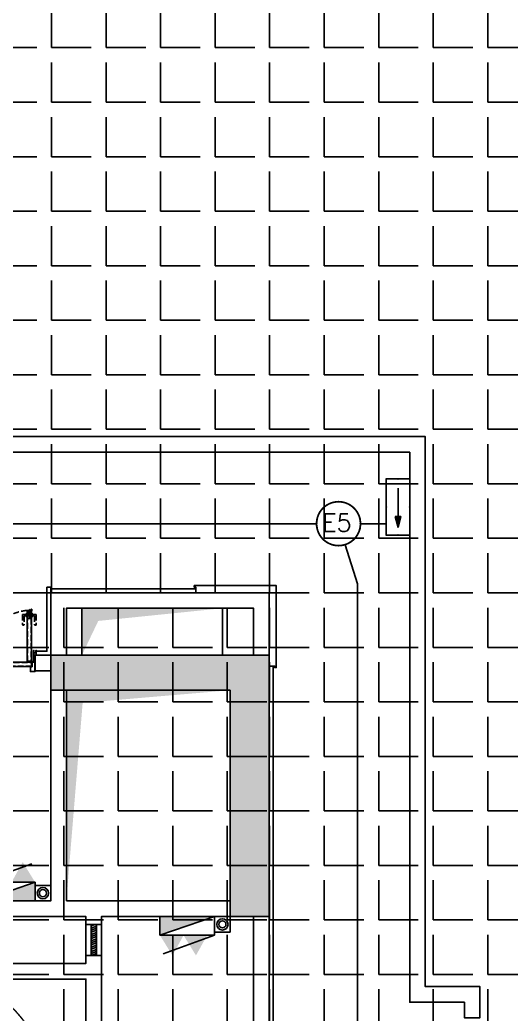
# Model space of a CAD drawing. Extents: x -284868 to 304789, y -137694 to 137894.
# Drawn here: x 146701 to 152995, y 707 to 13446 of the extents above; entities that cross this region are included whole.
import ezdxf
from ezdxf.enums import TextEntityAlignment as Align

# ---------------------------------------------------------------- set-up
doc = ezdxf.new("R2010")
doc.units = 0
doc.linetypes.add('DASH', pattern=[0.35, 0.25, -0.1])
doc.layers.get('0').update_dxf_attribs({"linetype": 'CONTINUOUS'})
for name, color, linetype in [('0-墙', 4, 'CONTINUOUS'), ('0-建筑柱体', 251, 'CONTINUOUS'), ('0-消防栓(给排水)', 9, 'CONTINUOUS'), ('0-窗', 11, 'CONTINUOUS'), ('0-非设计区域', 251, 'CONTINUOUS'), ('1P-DOOR-门扇', 2, 'CONTINUOUS'), ('1P-DP-门套', 2, 'CONTINUOUS'), ('DIM-应急', 1, 'CONTINUOUS'), ('EQUIP-照明', 3, 'CONTINUOUS'), ('P-完成面', 42, 'CONTINUOUS'), ('P-平面楼梯', 3, 'CONTINUOUS'), ('P-门扇', 6, 'CONTINUOUS')]:
    doc.layers.add(name, color=color, linetype=linetype)
doc.styles.add('_TEL_DIM', font='SIMPLEX', dxfattribs={"width": 0.8, "height": 3.5, "bigfont": 'HZTXT'})
pattern_1 = [(225, (0.1692, 38.3), (1.12253, -1.12253), []), (315, (0.1692, 38.3), (1.12253, 1.12253), [])]

# ---------------------------------------------------------------- blocks, each defined once
blk = doc.blocks.new('sgASGHHHH')
for points in [[(-96946, -897574), (-94646, -897574), (-94146, -897124), (-96946, -897124)], [(-94146, -897124), (-94646, -897574), (-94646, -900474), (-94146, -900474)]]:
    blk.add_hatch(color=256).paths.add_polyline_path(points)
at = {"color": 4}
for p, q in [((-96946, -897124), (-94146, -897124)), ((-96946, -897124), (-96946, -897574)), ((-94146, -897124), (-94146, -900474)), ((-96946, -897574), (-94646, -897574)), ((-94646, -897574), (-94646, -900474)), ((-94146, -900474), (-94646, -900474))]:
    blk.add_line(p, q, dxfattribs=at)
blk = doc.blocks.new('A$C2E9C7AB1')
blk.add_lwpolyline([(-200, 0), (0, 0), (0, -200), (-200, -200)], close=True)
for radius in [72.3, 45.5]:
    blk.add_circle((-100, -100), radius)
blk = doc.blocks.new('A$C5B4E3DF6')
for p, q in [((0, 240), (-659, 477)), ((-700, 0), (-700, 240)), ((0, 0), (-700, 240)), ((-700, 240), (0, 240)), ((0, 240), (0, 0)), ((0, 0), (-700, 0))]:
    blk.add_line(p, q)
for points in [[(-700, 240), (-541, 498), (-398, 240)], [(-398, 240), (-239, 498), (-96, 240)], [(-700, 0), (-700, 240), (0, 0)]]:
    blk.add_solid(points)
blk = doc.blocks.new('A$C3F6147FC')
at = {"xscale": -1}
blk.add_blockref('A$C5B4E3DF6', (11200, 17550), dxfattribs=at)
at = {"rotation": 180}
blk.add_blockref('A$C2E9C7AB1', (11900, 17550), dxfattribs=at)
at = {"xscale": -1}
for name, p, rotation in [('A$C5B4E3DF6', (14200, 17350), 180), ('A$C2E9C7AB1', (14400, 17350), 270)]:
    blk.add_blockref(name, p, dxfattribs=dict(at, rotation=rotation))
blk = doc.blocks.new('$WINLIB2D$00000039')
at = {"color": 0}
for points in [[(-0.5, 0.5), (-0.5, -0.5)], [(0.5, 0.5), (-0.5, 0.5)], [(0.5, -0.5), (0.5, 0.5)], [(-0.5, 0.167), (0.5, 0.167)], [(-0.452, -0.167), (-0.5, 0.084)], [(-0.384, -0.167), (-0.448, 0.167)], [(-0.316, -0.167), (-0.38, 0.167)], [(-0.248, -0.167), (-0.312, 0.167)], [(-0.18, -0.167), (-0.244, 0.167)], [(-0.112, -0.167), (-0.176, 0.167)], [(-0.044, -0.167), (-0.108, 0.167)], [(0.024, -0.167), (-0.04, 0.167)], [(0.092, -0.167), (0.028, 0.167)], [(0.16, -0.167), (0.096, 0.167)], [(0.228, -0.167), (0.164, 0.167)], [(0.296, -0.167), (0.232, 0.167)], [(0.364, -0.167), (0.3, 0.167)], [(0.432, -0.167), (0.368, 0.167)], [(0.5, -0.167), (0.436, 0.167)], [(-0.5, -0.167), (0.5, -0.167)], [(0.5, -0.5), (-0.5, -0.5)]]:
    blk.add_lwpolyline(points, dxfattribs=at)
blk = doc.blocks.new('A$C74d47d92')
for p, q in [((-4850, -1240), (-4850, 0)), ((-4850, -1240), (-4850, 0)), ((-4600, -1240), (-4600, 0)), ((-4350, -1240), (-4350, 0)), ((-4100, -1240), (-4100, 0)), ((-3850, -1240), (-3850, 0)), ((-3600, -1240), (-3600, 0)), ((-3060, -603), (-3408, 0)), ((-3350, -1240), (-3350, -100)), ((-2960, -576), (-3293, 0)), ((-3100, -333), (-3100, 0)), ((-2850, -767), (-2850, 0)), ((-2600, -1200), (-2600, 0)), ((-2350, -1240), (-2350, 0)), ((-2100, -1240), (-2100, 0)), ((-1850, -1240), (-1850, 0)), ((-3100, -1240), (-3100, -533)), ((-2880, -555), (-3060, -603)), ((-3052, -761), (-2880, -555)), ((-2880, -714), (-3052, -761)), ((-2657, -1300), (-2980, -741)), ((-2542, -1300), (-2880, -714)), ((-2850, -1240), (-2850, -967)), ((-2692, -1240), (-4910, -1240)), ((-4910, -1240), (-4910, -1560)), ((-1790, -1240), (-2577, -1240)), ((-1790, -1560), (-1790, -1240)), ((-2657, -1300), (-4850, -1300)), ((-2657, -1300), (-4850, -1300)), ((-4850, -1300), (-4850, -1500)), ((-4850, -1500), (-4850, -1300)), ((-1850, -1300), (-2542, -1300)), ((-1850, -1300), (-2542, -1300)), ((-1850, -1500), (-1850, -1300)), ((-1850, -1300), (-1850, -1500)), ((-4850, -1500), (-1850, -1500)), ((-4850, -1500), (-1850, -1500)), ((-4910, -1560), (-1790, -1560)), ((-4850, -1560), (-4850, -2800)), ((-4850, -2800), (-4850, -1560)), ((-4600, -1560), (-4600, -2800)), ((-4350, -1560), (-4350, -2800)), ((-4100, -1560), (-4100, -2800)), ((-3850, -1560), (-3850, -2800)), ((-3600, -1560), (-3600, -2800)), ((-3350, -1560), (-3350, -2800)), ((-3100, -1560), (-3100, -2800)), ((-2850, -1560), (-2850, -2800)), ((-2600, -1560), (-2600, -2800)), ((-2350, -1560), (-2350, -2800)), ((-2100, -1560), (-2100, -2800)), ((-1850, -1560), (-1850, -2800))]:
    blk.add_line(p, q)
at = {"linetype": 'DASH'}
for points in [[(-4850, 0, 0.414214), (-6150, -1300), (-6150, -1500, 0.414214), (-4850, -2800)], [(-1850, 0, -0.414214), (-550, -1300), (-550, -1500, -0.414214), (-1850, -2800)]]:
    blk.add_lwpolyline(points, format="xyb", dxfattribs=at)
for points in [[(-1725, -2150, 0, 0, 0), (-5500, -2150, 0, 0, 0), (-5500, -650, 0, 0, 0), (-3100, -650, 0, 80, 0), (-3400, -650, 0, 0, 0)], [(-1725, -650, 0, 0, 0), (-2850, -650, 0, 80, 0), (-2550, -650, 0, 0, 0)]]:
    blk.add_lwpolyline(points, format="xyseb")
blk = doc.blocks.new('A$C46293241')
at = {"layer": '1P-DP-门套'}
h = blk.add_hatch(dxfattribs=at)
h.set_pattern_fill('ANSI37', color=8, scale=0.3, style=0)
h.set_pattern_definition([(45, (-55.7338, 55.9993), (-0.67352, 0.67352), []), (135, (-55.7338, 55.9993), (-0.67352, -0.67352), [])])
h.paths.add_polyline_path([(-44, 58), (-44, 56), (-56, 56), (-56, 58)])
h = blk.add_hatch(dxfattribs=at)
h.set_pattern_fill('ANSI37', color=8, scale=0.3, style=0)
h.set_pattern_definition([(45, (-40.75, 41.9725), (-0.67352, 0.67352), []), (135, (-40.75, 41.9725), (-0.67352, -0.67352), [])])
h.paths.add_polyline_path([(-39, 42), (-41, 42), (-41, 57), (-39, 57)])
at = {"layer": '1P-DP-门套', "color": 8}
for points in [[(-44, 58), (-44, 56), (-56, 56), (-56, 58)], [(-39, 42), (-41, 42), (-41, 57), (-39, 57)]]:
    blk.add_lwpolyline(points, close=True, dxfattribs=at)
at = {"layer": 'P-完成面'}
blk.add_lwpolyline([(-39, 40, 0.238815), (-39, 41), (-39, 58), (-60, 58), (-60, 120), (0, 120), (0, 100), (-1, 100), (-1, 119), (-59, 119), (-59, 59), (-38, 59), (-38, 41, -0.238815), (-38, 40), (-38, 39, 0.238815), (-39, 38), (-39, 1), (-1, 1), (-1, 20), (0, 20), (0, 0), (-40, 0), (-40, 39, -0.238815), (-39, 40), (-39, 40)], format="xyb", dxfattribs=at)
blk.add_lwpolyline([(-3, 114), (-1, 114), (-1, 6), (-3, 6)], close=True, dxfattribs=at)
blk = doc.blocks.new('A$C31043D8C')
at = {"layer": 'P-门扇', "color": 251, "linetype": 'DASH', "ltscale": 300}
for p, q in [((-25, 0), (-25, -6)), ((-25, 0), (25, 0)), ((25, 0), (25, -6)), ((-23, -8), (23, -8)), ((-10, -8), (-10, -55)), ((-5, -60), (122, -60)), ((10, -8), (10, -40)), ((10, -40), (122, -40)), ((127, -45), (127, -55))]:
    blk.add_line(p, q, dxfattribs=at)
for centre, radius, start, end in [((-23, -6), 2, 180, 270), ((-5, -55), 5, 180, 270), ((23, -6), 2, 270, 0), ((122, -45), 5, 0, 90), ((122, -55), 5, 270, 0)]:
    blk.add_arc(centre, radius, start, end, dxfattribs=at)
blk = doc.blocks.new('A$C0AC0499D')
at = {"layer": 'P-门扇', "color": 251, "linetype": 'DASH', "ltscale": 300}
for p, q in [((0, 6), (-12, 6)), ((-12, 4), (-12, 6)), ((-12, 4), (0, -6)), ((0, -10), (0, 10)), ((0, 10), (3, 10)), ((3, -10), (3, 10)), ((3, 8), (88, 8)), ((88, 8), (88, -8)), ((99, 0), (-14, 0)), ((-4, 0), (0, 0)), ((3, -10), (0, -10)), ((2, 0), (1, 0)), ((3, -8), (88, -8))]:
    blk.add_line(p, q, dxfattribs=at)
blk = doc.blocks.new('A$C6733057F')
at = {"layer": 'P-门扇', "color": 251, "linetype": 'DASH', "ltscale": 300}
blk.add_line((103, -21), (103, 21), dxfattribs=at)
for points in [[(4, 14), (103, 14), (103, -14), (4, -14)], [(4, 12), (101, 12), (101, -13), (4, -13)]]:
    blk.add_lwpolyline(points, dxfattribs=at)
at = {"layer": '1P-DOOR-门扇', "color": 8}
blk.add_blockref('A$C31043D8C', (60, -25), dxfattribs=at)
at = {"layer": 'P-门扇', "color": 251, "linetype": 'DASH', "ltscale": 300, "extrusion": (0, 0, -1), "zscale": -1, "rotation": 180}
blk.add_blockref('A$C0AC0499D', (0, 0), dxfattribs=at)
blk = doc.blocks.new('*U267')
at = {"layer": 'P-门扇', "linetype": 'DASH', "ltscale": 300}
h = blk.add_hatch(dxfattribs=at)
h.set_pattern_fill('ANSI37', color=251, scale=0.5, angle=180, style=0)
h.set_pattern_definition(pattern_1)
h.paths.add_polyline_path([(-2, 38), (-2, 8), (0, 8), (0, 38)])
h = blk.add_hatch(dxfattribs=at)
h.set_pattern_fill('ANSI37', color=251, scale=0.2, angle=180, style=0)
h.set_pattern_definition([(225, (-657.4896, -5.1438), (0.449013, -0.449013), []), (315, (-657.4896, -5.1438), (0.449013, 0.449013), [])])
h.paths.add_polyline_path([(-657, -6), (-669, -6), (-669, -5), (-657, -5)])
at = {"layer": 'P-门扇', "color": 251, "linetype": 'DASH', "ltscale": 300}
for points in [[(-655, -8), (-655, 49), (-1, 49), (-1, 39), (-3, 39), (-3, 26), (-2, 26), (-2, 38), (0, 38), (0, 50), (-656, 50), (-656, -7), (-671, -7, 0.995191), (-671, -8), (-653, -8, 0.414214), (-653, -7), (-653, -5, -0.414214), (-652, -4), (-1, -4), (-1, 7), (-3, 7), (-3, 26), (-2, 26), (-2, 8), (0, 8), (0, -5), (-652, -5, 0.414214), (-652, -5), (-652, -7, -0.414214), (-653, -8), (-671, -8, -1), (-671, -6), (-657, -6), (-657, -7)], [(-652, 45), (-638, 45), (-638, 46), (-638, 45), (-652, 45, 0.414214), (-652, 45), (-652, 0, 0.414214), (-652, 0), (-638, 0), (-638, -1), (-652, -1, -0.414214), (-653, 0), (-653, 44, -0.414214), (-651, 46), (-638, 46)], [(-6, 45), (-20, 45), (-20, 46), (-20, 45), (-6, 45, -0.414214), (-6, 45), (-6, 0, -0.414214), (-6, 0), (-20, 0), (-20, -1), (-6, -1, 0.414214), (-5, 0), (-5, 44, 0.414214), (-7, 46), (-20, 46)]]:
    blk.add_lwpolyline(points, format="xyb", dxfattribs=at)
for points in [[(-1, 46), (-655, 46), (-655, 49), (-1, 49)], [(-2, 38), (-2, 8), (0, 8), (0, 38)], [(-657, -6), (-669, -6), (-669, -5), (-657, -5)], [(-1, -4), (-655, -4), (-655, -1), (-1, -1)]]:
    blk.add_lwpolyline(points, close=True, dxfattribs=at)
blk.add_blockref('A$C6733057F', (-656, 20), dxfattribs=at)
at = {"layer": 'P-门扇', "color": 251, "linetype": 'DASH', "ltscale": 300, "extrusion": (0, 0, -1), "zscale": -1, "rotation": 180}
blk.add_blockref('A$C31043D8C', (596, 50), dxfattribs=at)
blk = doc.blocks.new('*U268')
at = {"layer": 'P-门扇', "linetype": 'DASH', "ltscale": 300}
h = blk.add_hatch(dxfattribs=at)
h.set_pattern_fill('ANSI37', color=251, scale=0.5, angle=180, style=0)
h.set_pattern_definition(pattern_1)
h.paths.add_polyline_path([(-2, 38), (-2, 8), (0, 8), (0, 38)])
h = blk.add_hatch(dxfattribs=at)
h.set_pattern_fill('ANSI37', color=251, scale=0.2, angle=180, style=0)
h.set_pattern_definition([(225, (-657.35, -5.1438), (0.449013, -0.449013), []), (315, (-657.35, -5.1438), (0.449013, 0.449013), [])])
h.paths.add_polyline_path([(-657, -6), (-669, -6), (-669, -5), (-657, -5)])
at = {"layer": 'P-门扇', "color": 251, "linetype": 'DASH', "ltscale": 300}
for points in [[(-655, -8), (-655, 49), (-1, 49), (-1, 39), (-3, 39), (-3, 26), (-2, 26), (-2, 38), (0, 38), (0, 50), (-655, 50), (-655, -7), (-671, -7, 0.995191), (-671, -8), (-653, -8, 0.414214), (-653, -7), (-653, -5, -0.414214), (-652, -4), (-1, -4), (-1, 7), (-3, 7), (-3, 26), (-2, 26), (-2, 8), (0, 8), (0, -5), (-652, -5, 0.414214), (-652, -5), (-652, -7, -0.414214), (-653, -8), (-671, -8, -1), (-671, -6), (-657, -6), (-657, -7)], [(-651, 45), (-638, 45), (-638, 46), (-638, 45), (-651, 45, 0.414214), (-652, 45), (-652, 0, 0.414214), (-651, 0), (-638, 0), (-638, -1), (-651, -1, -0.414214), (-653, 0), (-653, 44, -0.414214), (-651, 46), (-638, 46)], [(-6, 45), (-20, 45), (-20, 46), (-20, 45), (-6, 45, -0.414214), (-6, 45), (-6, 0, -0.414214), (-6, 0), (-20, 0), (-20, -1), (-6, -1, 0.414214), (-5, 0), (-5, 44, 0.414214), (-7, 46), (-20, 46)]]:
    blk.add_lwpolyline(points, format="xyb", dxfattribs=at)
for points in [[(-1, 46), (-655, 46), (-655, 49), (-1, 49)], [(-2, 38), (-2, 8), (0, 8), (0, 38)], [(-657, -6), (-669, -6), (-669, -5), (-657, -5)], [(-1, -4), (-655, -4), (-655, -1), (-1, -1)]]:
    blk.add_lwpolyline(points, close=True, dxfattribs=at)
blk.add_blockref('A$C6733057F', (-655, 20), dxfattribs=at)
at = {"layer": 'P-门扇', "color": 251, "linetype": 'DASH', "ltscale": 300, "extrusion": (0, 0, -1), "zscale": -1, "rotation": 180}
blk.add_blockref('A$C31043D8C', (595, 50), dxfattribs=at)
blk = doc.blocks.new('A$C612A7C51')
for p, q in [((0, 35), (2, 35)), ((0, 35), (0, -1)), ((2, 35), (2, -1)), ((0, -1), (1, -3))]:
    blk.add_line(p, q)
for centre, radius, start, end in [((1, -7), 5.62, 101.537, 78.463), ((1, -7), 3.75, 100.8677, 85.475), ((3, 0), 3.43, 199.3524, 238.0625)]:
    blk.add_arc(centre, radius, start, end)
blk = doc.blocks.new('$equip_U$00000112(caizejiong)')
at = {"color": 3, "const_width": 0.03}
blk.add_lwpolyline([(0.006, 0.375, -1), (0.006, -0.375, -1), (0.006, 0.375, -0.9514)], format="xyb", dxfattribs=at)
blk.add_circle((0.006, 0), 0.375)
for p in [(0.006, 0.375), (-0.369, 0), (0.381, 0), (0.006, -0.375)]:
    blk.add_point(p)
at = {"color": 7, "style": '_TEL_DIM'}
blk.add_attdef('$TEXT$', text='', height=0.3, dxfattribs=at).set_placement((-0.02, 0.016), align=Align.MIDDLE_CENTER)
at = {"color": 7, "style": '_TEL_DIM', "flags": 1}
for tag in ['A', 'REMARK']:
    blk.add_attdef(tag, text='', height=0.00002, dxfattribs=at).set_placement((0, 0), align=Align.MIDDLE_CENTER)
blk = doc.blocks.new('$equip$00002541')
blk.add_hatch(color=256).paths.add_polyline_path([(-0.24, 0.372), (-0.528, 0.3), (-0.24, 0.228)])
for p, q in [((-0.72, 0.6), (-0.72, 0)), ((0.72, 0.6), (-0.72, 0.6)), ((0.72, 0), (0.72, 0.6)), ((-0.24, 0.372), (-0.528, 0.3)), ((-0.528, 0.3), (-0.24, 0.228)), ((-0.24, 0.372), (-0.24, 0.228)), ((-0.72, 0), (0.72, 0))]:
    blk.add_line(p, q)
at = {"color": 7}
blk.add_line((-0.48, 0.3), (0.48, 0.3), dxfattribs=at)
at = {"const_width": 0.04}
blk.add_lwpolyline([(-0.72, 0.6), (-0.72, 0), (0.72, 0), (0.72, 0.6), (-0.72, 0.6), (-0.72, 0)], dxfattribs=at)
for p in [(0, 0.6), (-0.72, 0.3), (0.72, 0.3), (0, 0)]:
    blk.add_point(p)
at = {"color": 7, "style": '_TEL_DIM', "flags": 1}
blk.add_attdef('A', text='', height=0.00002, dxfattribs=at).set_placement((0, 0), align=Align.MIDDLE_CENTER)

msp = doc.modelspace()

# ---------------------------------------------------------------- hatches: boundary and pattern name
at = {"layer": '0-非设计区域', "ltscale": 3}
h = msp.add_hatch(dxfattribs=at)
h.set_pattern_fill('ANGLE', color=256, scale=100)
h.set_pattern_definition([(0, (-290154.35, 452446.1), (0, 698.5), [508, -190.5]), (90, (-290154.35, 452446.1), (-698.5, 4e-14), [508, -190.5])])
h.paths.add_polyline_path([(136146, 19008), (136146, 16857), (138346, 16857), (138346, 6107), (149896, 6107), (149896, -11493), (151696, -11493), (151696, -1140), (161147, -1140), (161147, 19008)])
h = msp.add_hatch(dxfattribs=at)
h.set_pattern_fill('ANGLE', color=256, scale=100)
h.set_pattern_definition([(0, (-204082.86, 452446.1), (0, 698.5), [508, -190.5]), (90, (-204082.86, 452446.1), (-698.5, 4e-14), [508, -190.5])])
h.paths.add_polyline_path([(134996, -11693), (149896, -11693), (149896, 6107), (134996, 6107)])

# ---------------------------------------------------------------- linework, layer by layer
at = {"layer": '0-墙', "ltscale": 3}
msp.add_lwpolyline([(152396, 860), (151696, 860), (151696, 7907), (141296, 7907), (141296, 8107), (151896, 8107), (151896, 1060), (152596, 1060), (152596, 660), (152396, 660), (152396, 860)], dxfattribs=at)
at = {"layer": '0-墙'}
for points in [[(149896, 5307), (149896, 6107), (147096, 6107), (147096, 5307), (147296, 5307), (147296, 5907), (149696, 5907), (149696, 5307), (149896, 5307)], [(147296, 2157), (147296, 4857), (147096, 4857), (147096, 2157), (141396, 2157), (141396, 1957), (147546, 1957), (147546, 1357), (141396, 1357), (141396, 1957), (141196, 1957), (141196, 707)], [(147746, 457), (147746, 1957), (149396, 1957), (149396, 2157), (147296, 2157)], [(141396, -1643), (141396, 1157), (147546, 1157), (147546, 457)]]:
    msp.add_lwpolyline(points, dxfattribs=at)
at = {"layer": '0-墙', "color": 251}
msp.add_lwpolyline([(147496, 5907), (149296, 5907), (149296, 5307), (147496, 5307)], close=True, dxfattribs=at)
at = {"layer": '0-墙'}
for points in [[(146896, 5107), (147096, 5107), (147096, 5307), (146896, 5307)], [(149696, 1957), (149696, 457), (149896, 457), (149896, 1957)]]:
    msp.add_lwpolyline(points, close=True, dxfattribs=at)
at = {"layer": '0-墙', "color": 251}
for points in [[(147496, 5307), (147496, 5907), (147705, 5745), (149296, 5907)], [(147296, 2157), (147296, 4857), (147505, 4695), (149396, 4857)]]:
    msp.add_solid(points, dxfattribs=at)
at = {"layer": '0-非设计区域', "ltscale": 3}
for points in [[(136146, 19008), (136146, 16857), (138346, 16857), (138346, 6107), (149896, 6107), (149896, -11493), (151696, -11493), (151696, -1140), (161147, -1140), (161147, 19008)], [(134996, -11693), (149896, -11693), (149896, 6107), (134996, 6107)]]:
    msp.add_lwpolyline(points, close=True, dxfattribs=at)
at = {"layer": 'DIM-应急'}
for points in [[(150503, 6991), (144065, 6991)], [(151065, 6991), (151396, 6991)], [(151025, 618), (151025, 6220), (150868, 6722)]]:
    msp.add_lwpolyline(points, dxfattribs=at)
at = {"layer": 'P-完成面'}
for points in [[(146911, 5357), (147046, 5357), (147046, 6177), (147096, 6177), (147096, 6107)], [(147096, 6157), (148956, 6157)], [(148956, 6107), (148956, 6177), (148936, 6177), (148936, 6197), (149986, 6197), (149986, 5147), (149966, 5147), (149966, 5167), (149896, 5167)], [(146896, 5217), (146876, 5217), (146876, 5367), (146881, 5367), (146881, 5337), (146906, 5337), (146906, 5367), (146911, 5367), (146911, 5307), (146910, 5307), (146910, 5366), (146908, 5366), (146908, 5336), (146880, 5336), (146880, 5366), (146878, 5366), (146878, 5219), (146896, 5219), (146896, 5217)], [(149946, 5167), (149946, 432)]]:
    msp.add_lwpolyline(points, dxfattribs=at)
at = {"layer": 'P-门扇', "color": 251, "linetype": 'DASH', "ltscale": 300}
msp.add_arc((146864, 5216), 668, 96.1813, 179.8761, dxfattribs=at)

# ---------------------------------------------------------------- block references
at = {"layer": '0-建筑柱体'}
msp.add_blockref('sgASGHHHH', (244042, 902431), dxfattribs=at)
at = {"layer": '0-消防栓(给排水)', "color": 0}
msp.add_blockref('A$C3F6147FC', (134996, -15393), dxfattribs=at)
at = {"layer": '0-窗', "xscale": 400, "yscale": 200, "zscale": 400, "rotation": 270.0000000000167}
msp.add_blockref('$WINLIB2D$00000039', (147647, 1657), dxfattribs=at)
at = {"layer": 'EQUIP-照明', "xscale": 500, "yscale": 500, "zscale": 500, "rotation": 90}
msp.add_blockref('$equip$00002541', (151696, 7205), dxfattribs=at)
at = {"layer": 'EQUIP-照明', "xscale": 750, "yscale": 750, "zscale": 750}
msp.add_blockref('$equip_U$00000112(caizejiong)', (150779, 6991), dxfattribs=at).add_auto_attribs({'$TEXT$': 'E5'})
at = {"layer": 'P-完成面', "extrusion": (0, 0, -1), "zscale": -1, "rotation": 180}
msp.add_blockref('A$C46293241', (-146896, 5217), dxfattribs=at)
at = {"layer": 'P-平面楼梯', "ltscale": 3}
msp.add_blockref('A$C74d47d92', (147546, 1157), dxfattribs=at)
at = {"layer": 'P-门扇', "xscale": -1, "rotation": 90}
msp.add_blockref('*U268', (146845, 5224), dxfattribs=at)
at = {"layer": 'P-门扇', "color": 8, "linetype": 'DASH', "xscale": -1, "rotation": 180}
msp.add_blockref('*U267', (146854, 5212), dxfattribs=at)
at = {"layer": 'P-门扇', "rotation": 180}
msp.add_blockref('A$C612A7C51', (146857, 5217), dxfattribs=at)

doc.saveas('drawing.dxf')
